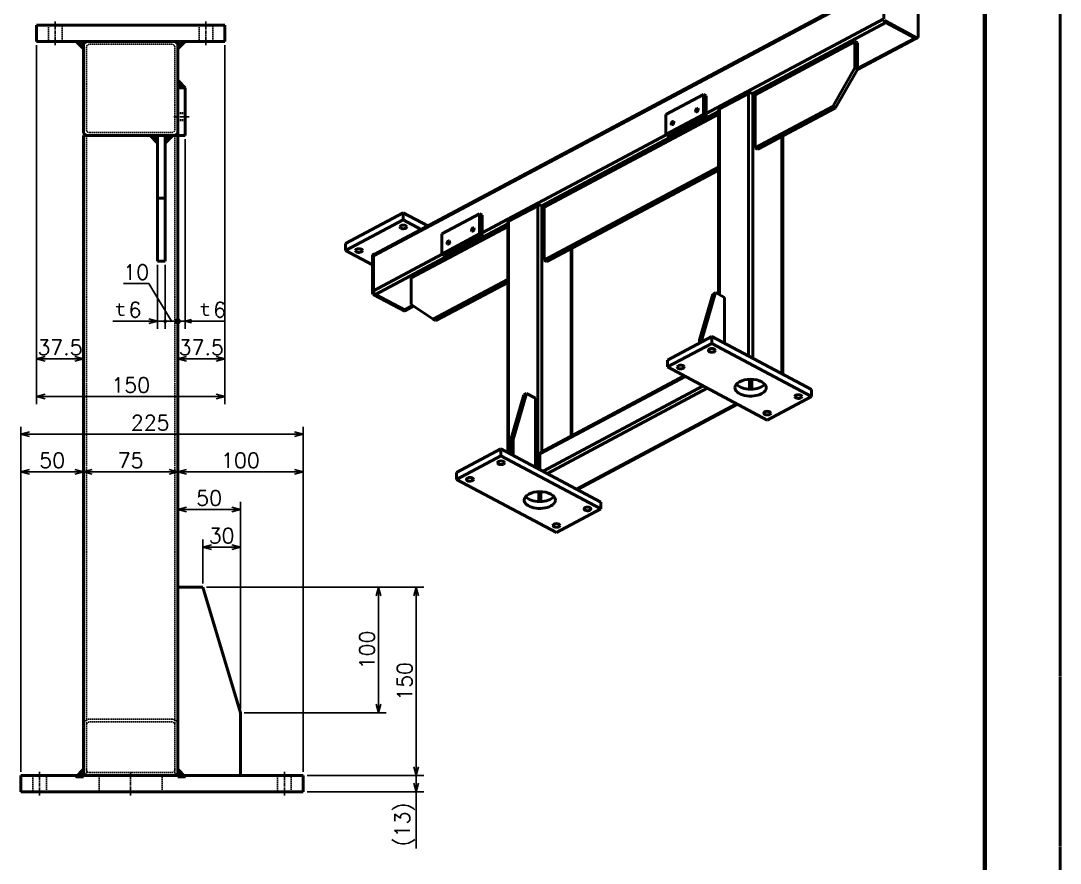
# Model space of a CAD drawing. Header units: millimetres. Extents: x -480 to 2043, y -555 to 1227.
# Drawn here: x 1215 to 2043, y -57 to 614 of the extents above; entities that cross this region are included whole.
import ezdxf

# ---------------------------------------------------------------- set-up
doc = ezdxf.new("R2010")
doc.units = ezdxf.units.MM
doc.header["$LTSCALE"] = 0.08399
for name, pattern in [('CENTER', [50.8, 31.75, -6.35, 6.35, -6.35]), ('DASHED', [19.05, 12.7, -6.35]), ('HIDDEN', [9.525, 6.35, -3.175])]:
    doc.linetypes.add(name, pattern=pattern)
doc.layers.add('SX_DraftLine', color=7, linetype='Continuous', plot=False)
doc.layers.add('作業', color=7, linetype='Continuous')
doc.styles.get("Standard").update_dxf_attribs({"font": 'txt', "bigfont": 'extfont2'})
doc.dimstyles.get("Standard").update_dxf_attribs({"dimtxt": 2.5, "dimasz": 2.5, "dimexe": 1.25, "dimexo": 0.625, "dimtad": 1, "dimzin": 0, "dimdsep": 46, "dimtxsty": 'Standard', "dimcen": 2.5, "dimadec": 0, "dimazin": 0, "dimtfac": 0.75, "dimtmove": 0, "dimatfit": 3, "dimfxl": 1, "dimarcsym": 0})

# ---------------------------------------------------------------- blocks, each defined once
blk = doc.blocks.new('_OPEN30')
at = {"color": 0, "linetype": 'ByBlock', "lineweight": -2}
for p, q in [((-1, 0.267949), (0, 0)), ((0, 0), (-1, -0.267949)), ((0, 0), (-1, 0))]:
    blk.add_line(p, q, dxfattribs=at)
blk = doc.blocks.new('*D237')
at = {"layer": 'Defpoints', "color": 0, "transparency": 16777216}
for p in [(1215, 285), (1215, 13), (1440, 13)]:
    blk.add_point(p, dxfattribs=at)
at = {"layer": '作業', "color": 0, "linetype": 'Continuous', "lineweight": 25, "transparency": 16777216}
for p, q in [((1215, 16), (1215, 291)), ((1440, 16), (1440, 291)), ((1433.1, 285), (1221.9, 285))]:
    blk.add_line(p, q, dxfattribs=at)
at = {"layer": '作業', "color": 0, "lineweight": 25, "transparency": 16777216, "xscale": 6.899999999999998, "yscale": 6.899999999999998, "zscale": 6.899999999999998, "rotation": 180}
blk.add_blockref('_OPEN30', (1215, 285), dxfattribs=at)
at = {"layer": '作業', "color": 0, "lineweight": 25, "transparency": 16777216, "xscale": 6.899999999999998, "yscale": 6.899999999999998, "zscale": 6.899999999999998}
blk.add_blockref('_OPEN30', (1440, 285), dxfattribs=at)
at = {"layer": '作業', "color": 0, "lineweight": 50, "transparency": 16777216, "insert": (1318.1, 294.13), "char_height": 12, "attachment_point": 5}
blk.add_mtext('225', dxfattribs=at)
blk = doc.blocks.new('*D238')
at = {"layer": 'Defpoints', "color": 0, "transparency": 16777216}
for p in [(1265, 523), (1215, 255), (1215, 13)]:
    blk.add_point(p, dxfattribs=at)
at = {"layer": '作業', "color": 0, "linetype": 'Continuous', "lineweight": 25, "transparency": 16777216}
for p, q in [((1215, 16), (1215, 261)), ((1258.1, 255), (1221.9, 255))]:
    blk.add_line(p, q, dxfattribs=at)
at = {"layer": '作業', "color": 0, "lineweight": 25, "transparency": 16777216, "xscale": 6.899999999999998, "yscale": 6.899999999999998, "zscale": 6.899999999999998, "rotation": 180}
blk.add_blockref('_OPEN30', (1215, 255), dxfattribs=at)
at = {"layer": '作業', "color": 0, "lineweight": 25, "transparency": 16777216, "xscale": 6.899999999999998, "yscale": 6.899999999999998, "zscale": 6.899999999999998}
blk.add_blockref('_OPEN30', (1265, 255), dxfattribs=at)
at = {"layer": '作業', "color": 0, "lineweight": 50, "transparency": 16777216, "insert": (1240, 264.126), "char_height": 12, "attachment_point": 5}
blk.add_mtext('50', dxfattribs=at)
blk = doc.blocks.new('*D239')
at = {"layer": 'Defpoints', "color": 0, "transparency": 16777216}
for p in [(1340, 523), (1340, 255), (1440, 13)]:
    blk.add_point(p, dxfattribs=at)
at = {"layer": '作業', "color": 0, "linetype": 'Continuous', "lineweight": 25, "transparency": 16777216}
for p, q in [((1440, 16), (1440, 261)), ((1433.1, 255), (1346.9, 255))]:
    blk.add_line(p, q, dxfattribs=at)
at = {"layer": '作業', "color": 0, "lineweight": 25, "transparency": 16777216, "xscale": 6.899999999999998, "yscale": 6.899999999999998, "zscale": 6.899999999999998, "rotation": 180}
blk.add_blockref('_OPEN30', (1340, 255), dxfattribs=at)
at = {"layer": '作業', "color": 0, "lineweight": 25, "transparency": 16777216, "xscale": 6.899999999999998, "yscale": 6.899999999999998, "zscale": 6.899999999999998}
blk.add_blockref('_OPEN30', (1440, 255), dxfattribs=at)
at = {"layer": '作業', "color": 0, "lineweight": 50, "transparency": 16777216, "insert": (1390, 264.126), "char_height": 12, "attachment_point": 5}
blk.add_mtext('100', dxfattribs=at)
blk = doc.blocks.new('*D240')
at = {"layer": 'Defpoints', "color": 0, "transparency": 16777216}
for p in [(1265, 523), (1340, 523), (1265, 255)]:
    blk.add_point(p, dxfattribs=at)
at = {"layer": '作業', "color": 0, "linetype": 'Continuous', "lineweight": 25, "transparency": 16777216}
blk.add_line((1333.1, 255), (1271.9, 255), dxfattribs=at)
at = {"layer": '作業', "color": 0, "lineweight": 25, "transparency": 16777216, "xscale": 6.899999999999998, "yscale": 6.899999999999998, "zscale": 6.899999999999998, "rotation": 180}
blk.add_blockref('_OPEN30', (1265, 255), dxfattribs=at)
at = {"layer": '作業', "color": 0, "lineweight": 25, "transparency": 16777216, "xscale": 6.899999999999998, "yscale": 6.899999999999998, "zscale": 6.899999999999998}
blk.add_blockref('_OPEN30', (1340, 255), dxfattribs=at)
at = {"layer": '作業', "color": 0, "lineweight": 50, "transparency": 16777216, "insert": (1302.5, 264.126), "char_height": 12, "attachment_point": 5}
blk.add_mtext('75', dxfattribs=at)
blk = doc.blocks.new('*D241')
at = {"layer": 'Defpoints', "color": 0, "transparency": 16777216}
for p in [(1360, 195), (1360, 163), (1390, 63.1)]:
    blk.add_point(p, dxfattribs=at)
at = {"layer": '作業', "color": 0, "linetype": 'Continuous', "lineweight": 25, "transparency": 16777216}
for p, q in [((1360, 166), (1360, 201)), ((1390, 66.1), (1390, 201)), ((1383.1, 195), (1366.9, 195))]:
    blk.add_line(p, q, dxfattribs=at)
at = {"layer": '作業', "color": 0, "lineweight": 25, "transparency": 16777216, "xscale": 6.899999999999998, "yscale": 6.899999999999998, "zscale": 6.899999999999998, "rotation": 180}
blk.add_blockref('_OPEN30', (1360, 195), dxfattribs=at)
at = {"layer": '作業', "color": 0, "lineweight": 25, "transparency": 16777216, "xscale": 6.899999999999998, "yscale": 6.899999999999998, "zscale": 6.899999999999998}
blk.add_blockref('_OPEN30', (1390, 195), dxfattribs=at)
at = {"layer": '作業', "color": 0, "lineweight": 50, "transparency": 16777216, "insert": (1375, 204.13), "char_height": 12, "attachment_point": 5}
blk.add_mtext('30', dxfattribs=at)
blk = doc.blocks.new('*D242')
at = {"layer": 'Defpoints', "color": 0, "transparency": 16777216}
for p in [(1340, 225), (1390, 63.1), (1340, 12)]:
    blk.add_point(p, dxfattribs=at)
at = {"layer": '作業', "color": 0, "linetype": 'Continuous', "lineweight": 25, "transparency": 16777216}
for p, q in [((1383.1, 225), (1346.9, 225)), ((1390, 66.1), (1390, 231))]:
    blk.add_line(p, q, dxfattribs=at)
at = {"layer": '作業', "color": 0, "lineweight": 25, "transparency": 16777216, "xscale": 6.899999999999998, "yscale": 6.899999999999998, "zscale": 6.899999999999998, "rotation": 180}
blk.add_blockref('_OPEN30', (1340, 225), dxfattribs=at)
at = {"layer": '作業', "color": 0, "lineweight": 25, "transparency": 16777216, "xscale": 6.899999999999998, "yscale": 6.899999999999998, "zscale": 6.899999999999998}
blk.add_blockref('_OPEN30', (1390, 225), dxfattribs=at)
at = {"layer": '作業', "color": 0, "lineweight": 50, "transparency": 16777216, "insert": (1365, 234.13), "char_height": 12, "attachment_point": 5}
blk.add_mtext('50', dxfattribs=at)
blk = doc.blocks.new('*D243')
at = {"layer": 'Defpoints', "color": 0, "transparency": 16777216}
for p in [(1377.5, 598), (1340, 523), (1340, 345)]:
    blk.add_point(p, dxfattribs=at)
at = {"layer": '作業', "color": 0, "linetype": 'Continuous', "lineweight": 25, "transparency": 16777216}
for p, q in [((1377.5, 595), (1377.5, 339)), ((1370.6, 345), (1346.9, 345))]:
    blk.add_line(p, q, dxfattribs=at)
at = {"layer": '作業', "color": 0, "lineweight": 25, "transparency": 16777216, "xscale": 6.899999999999998, "yscale": 6.899999999999998, "zscale": 6.899999999999998, "rotation": 180}
blk.add_blockref('_OPEN30', (1340, 345), dxfattribs=at)
at = {"layer": '作業', "color": 0, "lineweight": 25, "transparency": 16777216, "xscale": 6.899999999999998, "yscale": 6.899999999999998, "zscale": 6.899999999999998}
blk.add_blockref('_OPEN30', (1377.5, 345), dxfattribs=at)
at = {"layer": '作業', "color": 0, "lineweight": 50, "transparency": 16777216, "insert": (1358.75, 354.126), "char_height": 12, "attachment_point": 5}
blk.add_mtext('37.5', dxfattribs=at)
blk = doc.blocks.new('*D244')
at = {"layer": 'Defpoints', "color": 0, "transparency": 16777216}
for p in [(1324, 423), (1330, 423), (1330, 375)]:
    blk.add_point(p, dxfattribs=at)
at = {"layer": '作業', "color": 0, "linetype": 'Continuous', "lineweight": 25, "transparency": 16777216}
for p, q in [((1324, 420), (1324, 369)), ((1330, 420), (1330, 369)), ((1324, 375), (1288.42, 375)), ((1317.1, 375), (1310.2, 375)), ((1324, 375), (1330, 375))]:
    blk.add_line(p, q, dxfattribs=at)
at = {"layer": '作業', "color": 0, "lineweight": 25, "transparency": 16777216, "xscale": 6.899999999999998, "yscale": 6.899999999999998, "zscale": 6.899999999999998}
blk.add_blockref('_OPEN30', (1324, 375), dxfattribs=at)
at = {"layer": '作業', "color": 0, "lineweight": 50, "transparency": 16777216, "insert": (1299.31, 384.126), "char_height": 12, "attachment_point": 5}
blk.add_mtext('ｔ6', dxfattribs=at)
blk = doc.blocks.new('_NONE')
blk = doc.blocks.new('_DOT')
at = {"color": 0, "linetype": 'ByBlock', "lineweight": -2}
blk.add_line((-0.5, 0), (-1, 0), dxfattribs=at)
at = {"color": 0, "linetype": 'ByBlock', "lineweight": -2, "const_width": 0.5}
blk.add_lwpolyline([(-0.25, 0, 1), (0.25, 0, 1)], format="xyb", close=True, dxfattribs=at)
blk = doc.blocks.new('*D245')
at = {"layer": 'Defpoints', "color": 0, "transparency": 16777216}
for p in [(1340, 523), (1330, 423), (1340, 375)]:
    blk.add_point(p, dxfattribs=at)
at = {"layer": '作業', "color": 0, "linetype": 'Continuous', "lineweight": 25, "transparency": 16777216}
for p, q in [((1296.77, 405), (1317, 405)), ((1317, 405), (1335, 375)), ((1333, 375), (1340, 375))]:
    blk.add_line(p, q, dxfattribs=at)
at = {"layer": '作業', "color": 0, "lineweight": 25, "transparency": 16777216, "xscale": 3, "yscale": 3, "zscale": 3, "rotation": 180}
blk.add_blockref('_DOT', (1330, 375), dxfattribs=at)
at = {"layer": '作業', "color": 0, "lineweight": 50, "transparency": 16777216, "insert": (1306.88, 414.13), "char_height": 12, "attachment_point": 5}
blk.add_mtext('10', dxfattribs=at)
blk = doc.blocks.new('*D246')
at = {"layer": 'Defpoints', "color": 0, "transparency": 16777216}
for p in [(1340, 523), (1346, 523), (1346, 375)]:
    blk.add_point(p, dxfattribs=at)
at = {"layer": '作業', "color": 0, "linetype": 'Continuous', "lineweight": 25, "transparency": 16777216}
for p, q in [((1346, 520), (1346, 369)), ((1335.05, 375), (1330.1, 375)), ((1340, 375), (1346, 375)), ((1346, 375), (1377.68, 375)), ((1350.95, 375), (1355.9, 375))]:
    blk.add_line(p, q, dxfattribs=at)
at = {"layer": '作業', "color": 0, "lineweight": 25, "transparency": 16777216, "xscale": 4.95, "yscale": 4.95, "zscale": 4.95}
blk.add_blockref('_DOT', (1340, 375), dxfattribs=at)
at = {"layer": '作業', "color": 0, "lineweight": 25, "transparency": 16777216, "xscale": 4.95, "yscale": 4.95, "zscale": 4.95, "rotation": 180}
blk.add_blockref('_OPEN30', (1346, 375), dxfattribs=at)
at = {"layer": '作業', "color": 0, "lineweight": 50, "transparency": 16777216, "insert": (1366.79, 384.126), "char_height": 12, "attachment_point": 5}
blk.add_mtext('ｔ6', dxfattribs=at)
blk = doc.blocks.new('*D247')
at = {"layer": 'Defpoints', "color": 0, "transparency": 16777216}
for p in [(1227.5, 598), (1265, 523), (1227.5, 345)]:
    blk.add_point(p, dxfattribs=at)
at = {"layer": '作業', "color": 0, "linetype": 'Continuous', "lineweight": 25, "transparency": 16777216}
for p, q in [((1227.5, 595), (1227.5, 339)), ((1258.1, 345), (1234.4, 345))]:
    blk.add_line(p, q, dxfattribs=at)
at = {"layer": '作業', "color": 0, "lineweight": 25, "transparency": 16777216, "xscale": 6.899999999999998, "yscale": 6.899999999999998, "zscale": 6.899999999999998, "rotation": 180}
blk.add_blockref('_OPEN30', (1227.5, 345), dxfattribs=at)
at = {"layer": '作業', "color": 0, "lineweight": 25, "transparency": 16777216, "xscale": 6.899999999999998, "yscale": 6.899999999999998, "zscale": 6.899999999999998}
blk.add_blockref('_OPEN30', (1265, 345), dxfattribs=at)
at = {"layer": '作業', "color": 0, "lineweight": 50, "transparency": 16777216, "insert": (1246.25, 354.126), "char_height": 12, "attachment_point": 5}
blk.add_mtext('37.5', dxfattribs=at)
blk = doc.blocks.new('*D248')
at = {"layer": 'Defpoints', "color": 0, "transparency": 16777216}
for p in [(1227.5, 598), (1377.5, 598), (1227.5, 315)]:
    blk.add_point(p, dxfattribs=at)
at = {"layer": '作業', "color": 0, "linetype": 'Continuous', "lineweight": 25, "transparency": 16777216}
for p, q in [((1227.5, 595), (1227.5, 309)), ((1377.5, 595), (1377.5, 309)), ((1370.6, 315), (1234.4, 315))]:
    blk.add_line(p, q, dxfattribs=at)
at = {"layer": '作業', "color": 0, "lineweight": 25, "transparency": 16777216, "xscale": 6.899999999999998, "yscale": 6.899999999999998, "zscale": 6.899999999999998, "rotation": 180}
blk.add_blockref('_OPEN30', (1227.5, 315), dxfattribs=at)
at = {"layer": '作業', "color": 0, "lineweight": 25, "transparency": 16777216, "xscale": 6.899999999999998, "yscale": 6.899999999999998, "zscale": 6.899999999999998}
blk.add_blockref('_OPEN30', (1377.5, 315), dxfattribs=at)
at = {"layer": '作業', "color": 0, "lineweight": 50, "transparency": 16777216, "insert": (1302.5, 324.126), "char_height": 12, "attachment_point": 5}
blk.add_mtext('150', dxfattribs=at)
blk = doc.blocks.new('*D249')
at = {"layer": 'Defpoints', "color": 0, "transparency": 16777216}
for p in [(1360, 163), (1440, 13), (1530, 13)]:
    blk.add_point(p, dxfattribs=at)
at = {"layer": '作業', "color": 0, "linetype": 'Continuous', "lineweight": 25, "transparency": 16777216}
for p, q in [((1363, 163), (1536, 163)), ((1530, 156.1), (1530, 19.9)), ((1443, 13), (1536, 13))]:
    blk.add_line(p, q, dxfattribs=at)
at = {"layer": '作業', "color": 0, "lineweight": 25, "transparency": 16777216, "xscale": 6.899999999999998, "yscale": 6.899999999999998, "zscale": 6.899999999999998}
for p, rotation in [((1530, 163), 90), ((1530, 13), 270)]:
    blk.add_blockref('_OPEN30', p, dxfattribs=dict(at, rotation=rotation))
at = {"layer": '作業', "color": 0, "lineweight": 50, "transparency": 16777216, "insert": (1520.87, 88), "char_height": 12, "attachment_point": 5, "rotation": 90}
blk.add_mtext('150', dxfattribs=at)
blk = doc.blocks.new('*D250')
at = {"layer": 'Defpoints', "color": 0, "transparency": 16777216}
for p in [(1440, 13), (1440, 0), (1530, 0)]:
    blk.add_point(p, dxfattribs=at)
at = {"layer": '作業', "color": 0, "linetype": 'Continuous', "lineweight": 25, "transparency": 16777216}
for p, q in [((1530, 13), (1530, 6.9)), ((1443, 0), (1536, 0)), ((1530, 0), (1530, -45.168))]:
    blk.add_line(p, q, dxfattribs=at)
at = {"layer": '作業', "color": 0, "lineweight": 25, "transparency": 16777216, "xscale": 6.899999999999998, "yscale": 6.899999999999998, "zscale": 6.899999999999998, "rotation": 270}
blk.add_blockref('_OPEN30', (1530, 0), dxfattribs=at)
at = {"layer": '作業', "color": 0, "lineweight": 50, "transparency": 16777216, "insert": (1520.874, -26.034), "char_height": 12, "attachment_point": 5, "rotation": 90}
blk.add_mtext('(13)', dxfattribs=at)
blk = doc.blocks.new('*D251')
at = {"layer": 'Defpoints', "color": 0, "transparency": 16777216}
for p in [(1360, 163), (1390, 63.1), (1500, 63.1)]:
    blk.add_point(p, dxfattribs=at)
at = {"layer": '作業', "color": 0, "linetype": 'Continuous', "lineweight": 25, "transparency": 16777216}
for p, q in [((1363, 163), (1506, 163)), ((1500, 156.1), (1500, 70)), ((1393, 63.1), (1506, 63.1))]:
    blk.add_line(p, q, dxfattribs=at)
at = {"layer": '作業', "color": 0, "lineweight": 25, "transparency": 16777216, "xscale": 6.899999999999998, "yscale": 6.899999999999998, "zscale": 6.899999999999998}
for p, rotation in [((1500, 163), 90), ((1500, 63.1), 270)]:
    blk.add_blockref('_OPEN30', p, dxfattribs=dict(at, rotation=rotation))
at = {"layer": '作業', "color": 0, "lineweight": 50, "transparency": 16777216, "insert": (1490.87, 113.05), "char_height": 12, "attachment_point": 5, "rotation": 90}
blk.add_mtext('100', dxfattribs=at)
blk = doc.blocks.new('ASM_0033')
at = {"layer": '作業', "color": 7, "linetype": 'Continuous', "lineweight": 50}
for p, q in [((0, 0), (0, 6)), ((0, 6), (6, 0)), ((0, 6), (6, 0)), ((0, 5.7), (0.15, 5.85)), ((0, 5.17), (0.42, 5.58)), ((0, 4.64), (0.68, 5.32)), ((0, 4.11), (0.95, 5.05)), ((0, 3.58), (1.21, 4.79)), ((0, 3.05), (1.48, 4.52)), ((0, 2.51), (1.74, 4.26)), ((0, 1.98), (2.01, 3.99)), ((0, 1.45), (2.27, 3.73)), ((0, 0.92), (2.54, 3.46)), ((0, 0.39), (2.8, 3.2)), ((6, 0), (0, 0)), ((0.14, 0), (3.07, 2.93)), ((0.67, 0), (3.33, 2.67)), ((1.2, 0), (3.6, 2.4)), ((1.73, 0), (3.86, 2.14)), ((2.26, 0), (4.13, 1.87)), ((2.79, 0), (4.39, 1.61)), ((3.32, 0), (4.66, 1.34)), ((3.85, 0), (4.92, 1.08)), ((4.38, 0), (5.19, 0.81)), ((4.91, 0), (5.45, 0.55)), ((5.44, 0), (5.72, 0.28)), ((5.97, 0), (5.99, 0.01))]:
    blk.add_line(p, q, dxfattribs=at)
blk = doc.blocks.new('JZB_0077')
at = {"layer": '作業', "color": 7, "linetype": 'Continuous', "lineweight": 50}
blk.add_blockref('ASM_0033', (0, 0), dxfattribs=at)
blk = doc.blocks.new('ASM_0034')
at = {"layer": '作業', "color": 7, "linetype": 'Continuous', "lineweight": 50}
for p, q in [((0, 6), (6, 6)), ((0, 0), (0, 6)), ((6, 6), (0, 0)), ((6, 6), (0, 0)), ((0, 5.86), (2.93, 2.93)), ((0, 5.33), (2.67, 2.67)), ((0, 4.8), (2.4, 2.4)), ((0, 4.27), (2.14, 2.14)), ((0, 3.74), (1.87, 1.87)), ((0, 3.21), (1.61, 1.61)), ((0, 2.68), (1.34, 1.34)), ((0, 2.15), (1.08, 1.08)), ((0, 1.62), (0.81, 0.81)), ((0, 1.09), (0.55, 0.55)), ((0, 0.56), (0.28, 0.28)), ((0, 0.03), (0.01, 0.01)), ((0.39, 6), (3.2, 3.2)), ((0.92, 6), (3.46, 3.46)), ((1.45, 6), (3.73, 3.73)), ((1.98, 6), (3.99, 3.99)), ((2.51, 6), (4.26, 4.26)), ((3.05, 6), (4.52, 4.52)), ((3.58, 6), (4.79, 4.79)), ((4.11, 6), (5.05, 5.05)), ((4.64, 6), (5.32, 5.32)), ((5.17, 6), (5.58, 5.58)), ((5.7, 6), (5.85, 5.85))]:
    blk.add_line(p, q, dxfattribs=at)
blk = doc.blocks.new('JZB_0078')
at = {"layer": '作業', "color": 7, "linetype": 'Continuous', "lineweight": 50}
blk.add_blockref('ASM_0034', (0, 0), dxfattribs=at)
blk = doc.blocks.new('ASM_0035')
at = {"layer": '作業', "color": 7, "linetype": 'Continuous', "lineweight": 50}
for p, q in [((0, 6), (6, 6)), ((6, 0), (0, 6)), ((6, 0), (0, 6)), ((0.03, 6), (0.01, 5.99)), ((0.56, 6), (0.28, 5.72)), ((1.09, 6), (0.55, 5.45)), ((1.62, 6), (0.81, 5.19)), ((2.15, 6), (1.08, 4.92)), ((2.68, 6), (1.34, 4.66)), ((3.21, 6), (1.61, 4.39)), ((3.74, 6), (1.87, 4.13)), ((4.27, 6), (2.14, 3.86)), ((4.8, 6), (2.4, 3.6)), ((5.33, 6), (2.67, 3.33)), ((5.86, 6), (2.93, 3.07)), ((6, 5.61), (3.2, 2.8)), ((6, 5.08), (3.46, 2.54)), ((6, 4.55), (3.73, 2.27)), ((6, 4.02), (3.99, 2.01)), ((6, 3.49), (4.26, 1.74)), ((6, 2.95), (4.52, 1.48)), ((6, 2.42), (4.79, 1.21)), ((6, 1.89), (5.05, 0.95)), ((6, 1.36), (5.32, 0.68)), ((6, 0.83), (5.58, 0.42)), ((6, 0.3), (5.85, 0.15)), ((6, 6), (6, 0))]:
    blk.add_line(p, q, dxfattribs=at)
blk = doc.blocks.new('JZB_0079')
at = {"layer": '作業', "color": 7, "linetype": 'Continuous', "lineweight": 50}
blk.add_blockref('ASM_0035', (0, 0), dxfattribs=at)
blk = doc.blocks.new('ASM_0036')
at = {"layer": '作業', "color": 7, "linetype": 'Continuous', "lineweight": 50}
for p, q in [((0, 6), (6, 6)), ((0, 0), (0, 6)), ((6, 6), (0, 0)), ((6, 6), (0, 0)), ((0, 5.86), (2.93, 2.93)), ((0, 5.33), (2.67, 2.67)), ((0, 4.8), (2.4, 2.4)), ((0, 4.27), (2.14, 2.14)), ((0, 3.74), (1.87, 1.87)), ((0, 3.21), (1.61, 1.61)), ((0, 2.68), (1.34, 1.34)), ((0, 2.15), (1.08, 1.08)), ((0, 1.62), (0.81, 0.81)), ((0, 1.09), (0.55, 0.55)), ((0, 0.56), (0.28, 0.28)), ((0, 0.03), (0.01, 0.01)), ((0.39, 6), (3.2, 3.2)), ((0.92, 6), (3.46, 3.46)), ((1.45, 6), (3.73, 3.73)), ((1.98, 6), (3.99, 3.99)), ((2.51, 6), (4.26, 4.26)), ((3.05, 6), (4.52, 4.52)), ((3.58, 6), (4.79, 4.79)), ((4.11, 6), (5.05, 5.05)), ((4.64, 6), (5.32, 5.32)), ((5.17, 6), (5.58, 5.58)), ((5.7, 6), (5.85, 5.85))]:
    blk.add_line(p, q, dxfattribs=at)
blk = doc.blocks.new('JZB_0080')
at = {"layer": '作業', "color": 7, "linetype": 'Continuous', "lineweight": 50}
blk.add_blockref('ASM_0036', (0, 0), dxfattribs=at)
blk = doc.blocks.new('ASM_0037')
at = {"layer": '作業', "color": 7, "linetype": 'Continuous', "lineweight": 50}
for p, q in [((0, 6), (6, 6)), ((6, 0), (0, 6)), ((6, 0), (0, 6)), ((0.03, 6), (0.01, 5.99)), ((0.56, 6), (0.28, 5.72)), ((1.09, 6), (0.55, 5.45)), ((1.62, 6), (0.81, 5.19)), ((2.15, 6), (1.08, 4.92)), ((2.68, 6), (1.34, 4.66)), ((3.21, 6), (1.61, 4.39)), ((3.74, 6), (1.87, 4.13)), ((4.27, 6), (2.14, 3.86)), ((4.8, 6), (2.4, 3.6)), ((5.33, 6), (2.67, 3.33)), ((5.86, 6), (2.93, 3.07)), ((6, 5.61), (3.2, 2.8)), ((6, 5.08), (3.46, 2.54)), ((6, 4.55), (3.73, 2.27)), ((6, 4.02), (3.99, 2.01)), ((6, 3.49), (4.26, 1.74)), ((6, 2.95), (4.52, 1.48)), ((6, 2.42), (4.79, 1.21)), ((6, 1.89), (5.05, 0.95)), ((6, 1.36), (5.32, 0.68)), ((6, 0.83), (5.58, 0.42)), ((6, 0.3), (5.85, 0.15)), ((6, 6), (6, 0))]:
    blk.add_line(p, q, dxfattribs=at)
blk = doc.blocks.new('JZB_0081')
at = {"layer": '作業', "color": 7, "linetype": 'Continuous', "lineweight": 50}
blk.add_blockref('ASM_0037', (0, 0), dxfattribs=at)
blk = doc.blocks.new('ASM_0038')
at = {"layer": '作業', "color": 7, "linetype": 'Continuous', "lineweight": 50}
for p, q in [((0, 0), (0, 6)), ((0, 6), (6, 0)), ((0, 6), (6, 0)), ((0, 5.7), (0.15, 5.85)), ((0, 5.17), (0.42, 5.58)), ((0, 4.64), (0.68, 5.32)), ((0, 4.11), (0.95, 5.05)), ((0, 3.58), (1.21, 4.79)), ((0, 3.05), (1.48, 4.52)), ((0, 2.51), (1.74, 4.26)), ((0, 1.98), (2.01, 3.99)), ((0, 1.45), (2.27, 3.73)), ((0, 0.92), (2.54, 3.46)), ((0, 0.39), (2.8, 3.2)), ((6, 0), (0, 0)), ((0.14, 0), (3.07, 2.93)), ((0.67, 0), (3.33, 2.67)), ((1.2, 0), (3.6, 2.4)), ((1.73, 0), (3.86, 2.14)), ((2.26, 0), (4.13, 1.87)), ((2.79, 0), (4.39, 1.61)), ((3.32, 0), (4.66, 1.34)), ((3.85, 0), (4.92, 1.08)), ((4.38, 0), (5.19, 0.81)), ((4.91, 0), (5.45, 0.55)), ((5.44, 0), (5.72, 0.28)), ((5.97, 0), (5.99, 0.01))]:
    blk.add_line(p, q, dxfattribs=at)
blk = doc.blocks.new('JZB_0082')
at = {"layer": '作業', "color": 7, "linetype": 'Continuous', "lineweight": 50}
blk.add_blockref('ASM_0038', (0, 0), dxfattribs=at)
blk = doc.blocks.new('ASM_0039')
at = {"layer": '作業', "color": 7, "linetype": 'Continuous', "lineweight": 50}
for p, q in [((0, 0), (6, 6)), ((0, 0), (6, 6)), ((6, 0), (0, 0)), ((0.3, 0), (0.15, 0.15)), ((0.83, 0), (0.42, 0.42)), ((1.36, 0), (0.68, 0.68)), ((1.89, 0), (0.95, 0.95)), ((2.42, 0), (1.21, 1.21)), ((2.95, 0), (1.48, 1.48)), ((3.49, 0), (1.74, 1.74)), ((4.02, 0), (2.01, 2.01)), ((4.55, 0), (2.27, 2.27)), ((5.08, 0), (2.54, 2.54)), ((5.61, 0), (2.8, 2.8)), ((6, 0.14), (3.07, 3.07)), ((6, 0.67), (3.33, 3.33)), ((6, 1.2), (3.6, 3.6)), ((6, 1.73), (3.86, 3.86)), ((6, 2.26), (4.13, 4.13)), ((6, 2.79), (4.39, 4.39)), ((6, 3.32), (4.66, 4.66)), ((6, 3.85), (4.92, 4.92)), ((6, 4.38), (5.19, 5.19)), ((6, 4.91), (5.45, 5.45)), ((6, 5.44), (5.72, 5.72)), ((6, 5.97), (5.99, 5.99)), ((6, 6), (6, 0))]:
    blk.add_line(p, q, dxfattribs=at)
blk = doc.blocks.new('JZB_0083')
at = {"layer": '作業', "color": 7, "linetype": 'Continuous', "lineweight": 50}
blk.add_blockref('ASM_0039', (0, 0), dxfattribs=at)
blk = doc.blocks.new('JZB_0084')
at = {"layer": '作業', "color": 8, "linetype": 'CENTER', "lineweight": 25}
blk.add_line((12, 3), (0, 3), dxfattribs=at)
at = {"layer": '作業', "color": 91, "linetype": 'DASHED', "lineweight": 25}
for p, q in [((9, 6), (3, 6)), ((9, 5.5), (3, 5.5)), ((9, 0.5), (3, 0.5)), ((3, 0), (9, 0))]:
    blk.add_line(p, q, dxfattribs=at)
blk = doc.blocks.new('JZB_0085')
at = {"layer": '作業', "color": 8, "linetype": 'CENTER', "lineweight": 25}
blk.add_line((5.5, 19), (5.5, 0), dxfattribs=at)
at = {"layer": '作業', "color": 91, "linetype": 'DASHED', "lineweight": 25}
for p, q in [((0, 16), (0, 3)), ((11, 3), (11, 16))]:
    blk.add_line(p, q, dxfattribs=at)
blk = doc.blocks.new('JZB_0086')
at = {"layer": '作業', "color": 8, "linetype": 'CENTER', "lineweight": 25}
blk.add_line((5.5, 19), (5.5, 0), dxfattribs=at)
at = {"layer": '作業', "color": 91, "linetype": 'DASHED', "lineweight": 25}
for p, q in [((0, 16), (0, 3)), ((11, 3), (11, 16))]:
    blk.add_line(p, q, dxfattribs=at)
blk = doc.blocks.new('JZB_0087')
at = {"layer": '作業', "color": 8, "linetype": 'CENTER', "lineweight": 25}
blk.add_line((5.5, 0), (5.5, 19), dxfattribs=at)
at = {"layer": '作業', "color": 91, "linetype": 'DASHED', "lineweight": 25}
for p, q in [((0, 16), (0, 3)), ((11, 3), (11, 16))]:
    blk.add_line(p, q, dxfattribs=at)
blk = doc.blocks.new('JZB_0088')
at = {"layer": '作業', "color": 8, "linetype": 'CENTER', "lineweight": 25}
blk.add_line((5.5, 0), (5.5, 19), dxfattribs=at)
at = {"layer": '作業', "color": 91, "linetype": 'DASHED', "lineweight": 25}
for p, q in [((0, 16), (0, 3)), ((11, 3), (11, 16))]:
    blk.add_line(p, q, dxfattribs=at)
blk = doc.blocks.new('JZB_0089')
at = {"layer": '作業', "color": 91, "linetype": 'DASHED', "lineweight": 25}
for p, q in [((2.3, 70.4), (2.3, 4.6)), ((70.4, 72.7), (4.6, 72.7)), ((72.7, 4.6), (72.7, 70.4)), ((4.6, 2.3), (70.4, 2.3))]:
    blk.add_line(p, q, dxfattribs=at)
at = {"layer": '作業', "color": 91, "linetype": 'Continuous', "lineweight": 50}
for p, q in [((81, 38), (75, 38)), ((81, 0), (81, 38)), ((75, 0), (75, 2)), ((75, 0), (81, 0))]:
    blk.add_line(p, q, dxfattribs=at)
at = {"layer": '作業', "color": 91, "linetype": 'DASHED', "lineweight": 25}
for centre, radius, start, end in [((4.6, 70.4), 4.6, 90, 180), ((70.4, 70.4), 4.6, 0, 90), ((4.6, 70.4), 2.3, 90, 180), ((70.4, 70.4), 2.3, 0, 90), ((4.6, 4.6), 4.6, 180, 270), ((4.6, 4.6), 2.3, 180, 270), ((70.4, 4.6), 2.3, 270, 0), ((70.4, 4.6), 4.6, 270, 0)]:
    blk.add_arc(centre, radius, start, end, dxfattribs=at)
blk = doc.blocks.new('JZB_0090')
at = {"layer": '作業', "color": 91, "linetype": 'Continuous', "lineweight": 50}
for p, q in [((2, 510), (0, 510)), ((0, 0), (0, 510)), ((75, 510), (73, 510)), ((75, 0), (75, 510))]:
    blk.add_line(p, q, dxfattribs=at)
at = {"layer": '作業', "color": 91, "linetype": 'DASHED', "lineweight": 25}
for p, q in [((2.3, 0), (2.3, 510)), ((72.7, 0), (72.7, 510))]:
    blk.add_line(p, q, dxfattribs=at)
blk = doc.blocks.new('JZB_0091')
at = {"layer": '作業', "color": 91, "linetype": 'DASHED', "lineweight": 25}
for p, q in [((70.4, 45), (4.6, 45)), ((70.4, 42.7), (4.6, 42.7)), ((4.6, 2.3), (70.4, 2.3))]:
    blk.add_line(p, q, dxfattribs=at)
for centre, radius, start, end in [((4.6, 40.4), 4.6, 90, 180), ((4.6, 40.4), 2.3, 90, 180), ((70.4, 40.4), 4.6, 0, 90), ((70.4, 40.4), 2.3, 0, 90), ((4.6, 4.6), 4.6, 180, 270), ((4.6, 4.6), 2.3, 180, 270), ((70.4, 4.6), 2.3, 270, 0), ((70.4, 4.6), 4.6, 270, 0)]:
    blk.add_arc(centre, radius, start, end, dxfattribs=at)
blk = doc.blocks.new('JZB_0111')
at = {"layer": '作業', "color": 91, "linetype": 'Continuous', "lineweight": 50}
for p, q in [((0, 86.5), (813.2, 519.9)), ((813.2, 521.7), (1.1, 88.8)), ((813.2, 464.3), (813.2, 519.9)), ((530.3, 313.5), (813.2, 464.3)), ((604.3, 345.6), (816.4, 458.6)), ((863, 433.8), (816.4, 458.6)), ((771.4, 383.7), (864.2, 433.2)), ((771.5, 385.1), (863, 433.8)), ((526.1, 344), (466, 312)), ((530.3, 341.8), (526.1, 344)), ((526.1, 311.9), (526.1, 344)), ((530.3, 309.6), (530.3, 341.8)), ((268.4, 166.5), (549.9, 316.6)), ((466, 279.8), (466, 312)), ((466, 279.8), (526.1, 311.9)), ((530.3, 309.6), (470.2, 277.6)), ((526.1, 311.9), (530.3, 309.6)), ((173.2, 123.1), (466.6, 279.5)), ((470.2, 277.6), (466, 279.8)), ((169, 153.7), (108.9, 121.6)), ((173.2, 151.4), (169, 153.7)), ((169, 121.5), (169, 153.7)), ((173.2, 119.3), (173.2, 151.4)), ((3.3, 25.2), (214, 137.5)), ((108.9, 89.5), (108.9, 121.6)), ((108.9, 89.5), (169, 121.5)), ((173.2, 119.3), (113.1, 87.2)), ((169, 121.5), (173.2, 119.3)), ((0, 30.8), (109.5, 89.2)), ((0, 30.8), (0, 86.5)), ((113.1, 87.2), (108.9, 89.5)), ((49.8, 0.4), (3.3, 25.2)), ((49.8, 0.4), (62.8, 7.3)), ((51.9, 0.2), (63.9, 6.6))]:
    blk.add_line(p, q, dxfattribs=at)
for centre, major_axis, start_param, end_param in [((515.5, 318.9), (1.41, 2.65), 0.727838, 3.141593), ((515.5, 318.9), (1.41, 2.65), 3.141593, 6.283185), ((515.5, 318.9), (1.41, 2.65), 6.283185, 7.011024), ((476.6, 298.2), (1.41, 2.65), 0.727838, 3.141593), ((476.6, 298.2), (1.41, 2.65), 3.141593, 6.283185), ((476.6, 298.2), (1.41, 2.65), 6.283185, 7.011024), ((158.4, 128.6), (1.41, 2.65), 0.727838, 3.141593), ((158.4, 128.6), (1.41, 2.65), 3.141593, 6.283185), ((158.4, 128.6), (1.41, 2.65), 0, 0.727838), ((119.5, 107.8), (1.41, 2.65), 0.727838, 3.141593), ((119.5, 107.8), (1.41, 2.65), 3.141593, 6.283185), ((119.5, 107.8), (1.41, 2.65), 0, 0.727838), ((3.3, 84.7), (-2.16, 4.06), 6.283185, 7.126143), ((3.3, 29.1), (-2.16, 4.06), 0.842958, 2.413754), ((49.8, 4.3), (-2.16, 4.06), 2.413754, 3.141593)]:
    blk.add_ellipse(centre, major_axis=major_axis, ratio=0.598262, start_param=start_param, end_param=end_param, dxfattribs=at)
blk = doc.blocks.new('JZB_0112')
at = {"layer": '作業', "color": 91, "linetype": 'Continuous', "lineweight": 50}
for p, q in [((47.9, 471.3), (1.3, 446.5)), ((47.9, 52.7), (47.9, 471.3)), ((58.2, 469.3), (54.4, 471.3)), ((54.4, 79.2), (54.4, 471.3)), ((0, 444.8), (0, 78.2)), ((1.3, 77.5), (1.3, 446.5)), ((100.9, 104), (100.9, 402.9)), ((102.3, 104.7), (102.3, 403.7)), ((49.5, 0), (49.5, 15.6)), ((52.8, 0), (52.8, 15.6))]:
    blk.add_line(p, q, dxfattribs=at)
for centre, start_param, end_param in [((51.1, 469.6), 3.926991, 5.497787), ((4.6, 444.8), 5.497787, 6.283185)]:
    blk.add_ellipse(centre, major_axis=(-4.6, 0), ratio=0.533071, start_param=start_param, end_param=end_param, dxfattribs=at)
blk = doc.blocks.new('JZB_0113')
at = {"layer": '作業', "color": 91, "linetype": 'Continuous', "lineweight": 50}
for p, q in [((47.9, 471.3), (1.3, 446.5)), ((47.9, 52.7), (47.9, 471.3)), ((58.2, 469.3), (54.4, 471.3)), ((54.4, 49.3), (54.4, 471.3)), ((0, 444.8), (0, 151.3)), ((1.3, 150.5), (1.3, 446.5)), ((100.9, 24.5), (100.9, 402.9)), ((102.3, 23.7), (102.3, 403.7)), ((49.5, 0), (49.5, 15.6)), ((52.8, 0), (52.8, 15.6))]:
    blk.add_line(p, q, dxfattribs=at)
for centre, start_param, end_param in [((51.1, 469.6), 3.926991, 5.497787), ((4.6, 444.8), 5.497787, 6.283185)]:
    blk.add_ellipse(centre, major_axis=(-4.6, 0), ratio=0.533071, start_param=start_param, end_param=end_param, dxfattribs=at)
blk = doc.blocks.new('JZB_0114')
at = {"layer": '作業', "color": 91, "linetype": 'Continuous', "lineweight": 50}
for p, q in [((0, 56.7), (231.6, 180.1)), ((230, 181), (1.1, 59)), ((5.2, 29.1), (260, 165)), ((12.1, 25.5), (266.9, 161.3)), ((58.6, 0.7), (313.5, 136.5)), ((59.9, 0), (314.7, 135.9)), ((0, 31.9), (0, 56.7))]:
    blk.add_line(p, q, dxfattribs=at)
blk.add_ellipse((3.3, 54.9), major_axis=(-2.16, 4.06), ratio=0.598262, start_param=0, end_param=0.842958, dxfattribs=at)

msp = doc.modelspace()

# ---------------------------------------------------------------- hatches: boundary and pattern name
at = {"layer": '作業', "linetype": 'Continuous', "lineweight": 25}
h = msp.add_hatch(dxfattribs=at)
h.set_pattern_fill('ANSI31', scale=0.12096)
h.set_pattern_definition([(45, (1215, 0), (-0.27156295, 0.27156295), [])])
h.paths.add_polyline_path([(1267, 598), (1265, 596), (1265, 598)])
h = msp.add_hatch(dxfattribs=at)
h.set_pattern_fill('ANSI31', scale=0.120488, angle=90)
h.set_pattern_definition([(135, (1215, 0), (-0.27050215, -0.27050215), [])])
h.paths.add_polyline_path([(1338, 598), (1340, 598), (1340, 596)])

# ---------------------------------------------------------------- linework, layer by layer
at = {"layer": 'SX_DraftLine', "color": 8, "linetype": 'HIDDEN', "lineweight": 50}
msp.add_line((2043, 1227), (2043, -555), dxfattribs=at)
at = {"layer": '作業', "color": 7, "linetype": 'Continuous', "lineweight": 100}
msp.add_line((1983, 1185), (1983, -507), dxfattribs=at)
at = {"layer": '作業', "color": 91, "linetype": 'Continuous', "lineweight": 50}
for p, q in [((1929.7821, 631.1708), (1929.7821, 601.1353)), ((1903.1595, 613.614), (1902.4524, 614.837)), ((1903.9727, 614.0475), (1903.1595, 613.614)), ((1903.1595, 613.614), (1928.2618, 600.2327)), ((1903.2656, 615.2705), (1903.9727, 614.0475)), ((1929.075, 600.6662), (1903.9727, 614.0475)), ((1227.5, 598), (1227.5, 611)), ((1227.5, 611), (1377.5, 611)), ((1377.5, 611), (1377.5, 598)), ((1377.5, 598), (1227.5, 598)), ((1267, 598), (1265, 596)), ((1340, 596), (1338, 598)), ((1879.4715, 597.9711), (1799.9219, 555.5655)), ((1879.4715, 576.8193), (1879.4715, 597.9711)), ((1881.5928, 596.8403), (1879.4715, 597.9711)), ((1881.5928, 575.6885), (1881.5928, 596.8403)), ((1928.2618, 600.2327), (1929.075, 600.6662)), ((1929.075, 600.6662), (1929.7821, 601.1353)), ((1265, 525), (1265, 596)), ((1340, 596), (1340, 525)), ((1861.7938, 546.2441), (1879.4715, 576.8193)), ((1881.5928, 575.6885), (1863.9151, 545.1133)), ((1879.4715, 576.8193), (1881.5928, 575.6885)), ((1799.9219, 513.262), (1799.9219, 555.5655)), ((1770.8226, 540.0535), (1631.9841, 466.0428)), ((1799.9219, 513.262), (1861.7938, 546.2441)), ((1863.9151, 545.1133), (1802.0433, 512.1312)), ((1863.9151, 545.1133), (1861.7938, 546.2441)), ((1265, 525), (1267, 523)), ((1338, 523), (1267, 523)), ((1324, 423), (1324, 523)), ((1330, 523), (1330, 423)), ((1338, 523), (1340, 525)), ((1802.0433, 512.1312), (1799.9219, 513.262)), ((1631.9841, 423.7392), (1770.8226, 497.75)), ((1770.8226, 495.4884), (1634.1054, 422.6084)), ((1324, 473), (1330, 473)), ((1631.9841, 423.7392), (1631.9841, 466.0428)), ((1519.7309, 461.3355), (1473.7689, 436.8346)), ((1519.7309, 455.8361), (1473.7689, 431.3351)), ((1519.7309, 455.8361), (1519.7309, 461.3355)), ((1519.7309, 461.3355), (1539.1543, 450.9815)), ((1533.996, 448.2317), (1519.7309, 455.8361)), ((1602.8847, 450.5308), (1525.9181, 409.5021)), ((1473.7689, 436.8346), (1473.7689, 431.3351)), ((1473.7689, 431.3351), (1495.0529, 419.9893)), ((1330, 423), (1324, 423)), ((1495.0529, 427.6997), (1495.76, 428.1688)), ((1495.866, 428.1332), (1495.0529, 427.6997)), ((1495.0529, 427.6997), (1495.0529, 397.6642)), ((1495.76, 428.1688), (1496.5731, 428.6023)), ((1496.5731, 428.6023), (1495.866, 428.1332)), ((1495.866, 398.0977), (1495.866, 428.1332)), ((1496.5731, 428.6023), (1496.8729, 428.4425)), ((1634.1054, 422.6084), (1631.9841, 423.7392)), ((1525.9181, 388.3503), (1525.9181, 409.5021)), ((1543.5957, 376.622), (1602.8847, 408.2272)), ((1602.8847, 405.9656), (1545.7171, 375.4912)), ((1495.0529, 397.6642), (1495.866, 398.0977)), ((1495.76, 396.4412), (1495.0529, 397.6642)), ((1495.866, 398.0977), (1496.5731, 396.8747)), ((1757.8591, 361.1922), (1768.4557, 397.8072)), ((1768.4557, 397.8072), (1766.3344, 396.6764)), ((1775.5268, 394.0378), (1768.4557, 397.8072)), ((1496.5731, 396.8747), (1495.76, 396.4412)), ((1495.76, 396.4412), (1520.8623, 383.0599)), ((1521.6754, 383.4934), (1496.5731, 396.8747)), ((1766.3344, 396.6764), (1755.7426, 360.0782)), ((1775.5268, 394.0378), (1775.5268, 357.5336)), ((1520.8623, 383.0599), (1521.6754, 383.4934)), ((1521.6754, 383.4934), (1522.3825, 383.9625)), ((1522.3825, 384.1899), (1522.3825, 383.9625)), ((1525.9181, 388.3503), (1543.5957, 376.622)), ((1543.5957, 376.622), (1545.7171, 375.4912)), ((1765.4505, 362.905), (1730.0951, 344.0581)), ((1730.0951, 338.5586), (1765.4505, 357.4055)), ((1755.7278, 360.0703), (1757.8491, 361.2011)), ((1755.7278, 360.0703), (1755.7278, 357.7221)), ((1757.8491, 361.2011), (1757.8491, 358.8529)), ((1757.8591, 361.1922), (1757.8491, 361.2011)), ((1765.4505, 357.4055), (1765.4505, 362.905)), ((1845, 320.4995), (1765.4505, 362.905)), ((1765.4505, 357.4055), (1845, 315)), ((1730.0951, 338.5586), (1730.0951, 344.0581)), ((1809.6447, 296.1531), (1730.0951, 338.5586)), ((1615.7206, 316.3886), (1605.1288, 279.7904)), ((1607.2453, 280.9044), (1617.8419, 317.5194)), ((1617.8419, 317.5194), (1615.7206, 316.3886)), ((1624.913, 313.7501), (1617.8419, 317.5194)), ((1845, 315), (1809.6447, 296.1531)), ((1845, 315), (1845, 320.4995)), ((1624.913, 313.7501), (1624.913, 258.7759)), ((1597.5126, 273.3822), (1562.1573, 254.5353)), ((1597.5126, 267.8828), (1597.5126, 273.3822)), ((1677.0621, 230.9767), (1597.5126, 273.3822)), ((1605.114, 279.7825), (1607.2353, 280.9133)), ((1605.114, 279.7825), (1605.114, 269.3301)), ((1607.2353, 280.9133), (1607.2353, 268.1993)), ((1607.2453, 280.9044), (1607.2353, 280.9133)), ((1562.1573, 249.0359), (1597.5126, 267.8828)), ((1597.5126, 267.8828), (1677.0621, 225.4772)), ((1562.1573, 249.0359), (1562.1573, 254.5353)), ((1641.7068, 206.6303), (1562.1573, 249.0359)), ((1677.0621, 225.4772), (1641.7068, 206.6303)), ((1677.0621, 225.4772), (1677.0621, 230.9767)), ((1360, 163), (1340, 163)), ((1360, 163), (1389.9718, 63.094)), ((1389.9718, 63.094), (1390, 63.1024)), ((1390, 63.1024), (1390, 13)), ((1440, 13), (1215, 13)), ((1215, 0), (1215, 13)), ((1440, 0), (1440, 13)), ((1215, 0), (1440, 0))]:
    msp.add_line(p, q, dxfattribs=at)
at = {"layer": '作業', "color": 91, "linetype": 'DASHED', "lineweight": 25}
for p, q in [((1277.5, 13), (1277.5, 0)), ((1327.5, 0), (1327.5, 13))]:
    msp.add_line(p, q, dxfattribs=at)
at = {"layer": '作業', "color": 8, "linetype": 'CENTER', "lineweight": 25}
msp.add_line((1302.5, -3), (1302.5, 16), dxfattribs=at)
at = {"layer": '作業', "color": 91, "linetype": 'Continuous', "lineweight": 50}
for centre, major_axis, start_param, end_param in [((1519.7309, 450.182), (2.75, 0), 6.28318513, 9.42477796), ((1519.7309, 450.182), (2.75, 0), 3.14159265, 3.92699082), ((1519.7309, 450.182), (2.75, 0), 3.92699082, 6.28318513), ((1484.3755, 431.3351), (2.75, 0), 0, 3.14159248), ((1484.3755, 431.3351), (2.75, 0), 3.14159248, 3.92699082), ((1484.3755, 431.3351), (2.75, 0), 3.92699082, 6.28318531), ((1765.4505, 351.7515), (2.75, 0), 6.28318529, 9.42477798), ((1765.4505, 351.7515), (2.75, 0), 3.14159267, 5.49778714), ((1765.4505, 351.7515), (2.75, 0), 5.49778714, 6.28318529), ((1740.7017, 338.5586), (2.75, 0), 6.28318529, 9.42477798), ((1740.7017, 338.5586), (2.75, 0), 3.14159267, 5.49778714), ((1740.7017, 338.5586), (2.75, 0), 5.49778714, 6.28318529), ((1796.3864, 322.0676), (12.5, 0), 0, 3.14159265), ((1796.3864, 327.567), (-12.5, 0), 0.42537521, 2.71621744), ((1796.3864, 322.0676), (12.5, 0), 3.14159265, 5.49778714), ((1796.3864, 322.0676), (12.5, 0), 5.49778714, 6.28318531), ((1834.3934, 315), (2.75, 0), 0, 3.14159265), ((1834.3934, 315), (2.75, 0), 3.14159265, 5.49778714), ((1834.3934, 315), (2.75, 0), 5.49778714, 6.28318531), ((1809.6447, 301.8072), (2.75, 0), 6.28318529, 9.42477796), ((1809.6447, 301.8072), (2.75, 0), 3.14159265, 5.49778714), ((1809.6447, 301.8072), (2.75, 0), 5.49778714, 6.28318529), ((1597.5126, 262.2287), (2.75, 0), 0, 3.14159255), ((1597.5126, 262.2287), (2.75, 0), 3.14159265, 5.49778714), ((1597.5126, 262.2287), (2.75, 0), 5.49778714, 6.28318541), ((1572.7639, 249.0359), (2.75, 0), 0, 3.14159248), ((1572.7639, 249.0359), (2.75, 0), 3.14159248, 5.49778714), ((1572.7639, 249.0359), (2.75, 0), 5.49778714, 6.28318531), ((1628.4485, 232.5448), (12.5, 0), 0, 3.14159252), ((1628.4485, 232.5448), (12.5, 0), 3.14159259, 5.49778714), ((1628.4485, 238.0443), (-12.5, 0), 0.42537521, 2.71621744), ((1628.4485, 232.5448), (12.5, 0), 5.49778714, 6.28318537), ((1666.4555, 225.4772), (2.75, 0), 0, 3.14159255), ((1666.4555, 225.4772), (2.75, 0), 3.14159265, 5.49778714), ((1666.4555, 225.4772), (2.75, 0), 5.49778714, 6.28318541), ((1641.7068, 212.2844), (2.75, 0), 0, 3.14159232), ((1641.7068, 212.2844), (2.75, 0), 3.14159243, 5.49778714), ((1641.7068, 212.2844), (2.75, 0), 5.49778714, 6.28318541)]:
    msp.add_ellipse(centre, major_axis=major_axis, ratio=0.53307078, start_param=start_param, end_param=end_param, dxfattribs=at)

# ---------------------------------------------------------------- block references
at = {"layer": '作業', "xscale": 0.5, "yscale": 0.5, "zscale": 0.5}
for name, p in [('JZB_0111', (1495.866, 383.799)), ('JZB_0113', (1770.8226, 320.9178)), ('JZB_0112', (1602.8847, 231.395)), ('JZB_0114', (1628.4485, 240.9369))]:
    msp.add_blockref(name, p, dxfattribs=at)
at = {"layer": '作業'}
for name, p in [('JZB_0088', (1237, 595)), ('JZB_0087', (1357, 595)), ('JZB_0079', (1259, 592)), ('JZB_0089', (1265, 523)), ('JZB_0078', (1340, 592)), ('JZB_0077', (1340, 561)), ('JZB_0084', (1337, 535)), ('JZB_0090', (1265, 13)), ('JZB_0081', (1318, 517)), ('JZB_0080', (1330, 517)), ('JZB_0091', (1265, 13)), ('JZB_0083', (1259, 12)), ('JZB_0082', (1340, 12)), ('JZB_0085', (1224.5, -3)), ('JZB_0086', (1419.5, -3))]:
    msp.add_blockref(name, p, dxfattribs=at)

# ---------------------------------------------------------------- dimensions: what is measured, and where the dimension line sits
at = {"layer": '作業', "color": 7, "linetype": 'Continuous', "lineweight": 50}
for base, p1, p2, angle, override, picture, middle in [((1227.5, 345), (1265, 523), (1227.5, 598), 180, {"dimtxt": 12, "dimasz": 6.9, "dimexe": 6, "dimexo": 3, "dimgap": 3, "dimdec": 3, "dimzin": 8, "dimblk": 'OPEN30', "dimse1": 1, "dimclrd": 0, "dimclre": 0, "dimclrt": 0, "dimtp": 0, "dimtm": 0, "dimlwd": 25, "dimlwe": 25}, '*D247', (1246.25, 345)), ((1227.5, 315), (1377.5, 598), (1227.5, 598), 180, {"dimtxt": 12, "dimasz": 6.9, "dimexe": 6, "dimexo": 3, "dimgap": 3, "dimdec": 3, "dimzin": 8, "dimblk": 'OPEN30', "dimclrd": 0, "dimclre": 0, "dimclrt": 0, "dimtp": 0, "dimtm": 0, "dimlwd": 25, "dimlwe": 25}, '*D248', (1302.5, 315)), ((1340, 345), (1377.5, 598), (1340, 523), 180, {"dimtxt": 12, "dimasz": 6.9, "dimexe": 6, "dimexo": 3, "dimgap": 3, "dimdec": 3, "dimzin": 8, "dimblk": 'OPEN30', "dimse2": 1, "dimclrd": 0, "dimclre": 0, "dimclrt": 0, "dimtp": 0, "dimtm": 0, "dimlwd": 25, "dimlwe": 25}, '*D243', (1358.75, 345)), ((1215, 255), (1265, 523), (1215, 13), 180, {"dimtxt": 12, "dimasz": 6.9, "dimexe": 6, "dimexo": 3, "dimgap": 3, "dimdec": 3, "dimzin": 8, "dimblk": 'OPEN30', "dimse1": 1, "dimclrd": 0, "dimclre": 0, "dimclrt": 0, "dimtp": 0, "dimtm": 0, "dimlwd": 25, "dimlwe": 25}, '*D238', (1240, 255)), ((1265, 255), (1340, 523), (1265, 523), 180, {"dimtxt": 12, "dimasz": 6.9, "dimexe": 6, "dimexo": 3, "dimgap": 3, "dimdec": 3, "dimzin": 8, "dimblk": 'OPEN30', "dimse1": 1, "dimse2": 1, "dimclrd": 0, "dimclre": 0, "dimclrt": 0, "dimtp": 0, "dimtm": 0, "dimlwd": 25, "dimlwe": 25}, '*D240', (1302.5, 255)), ((1340, 255), (1440, 13), (1340, 523), 180, {"dimtxt": 12, "dimasz": 6.9, "dimexe": 6, "dimexo": 3, "dimgap": 3, "dimdec": 3, "dimzin": 8, "dimblk": 'OPEN30', "dimse2": 1, "dimclrd": 0, "dimclre": 0, "dimclrt": 0, "dimtp": 0, "dimtm": 0, "dimlwd": 25, "dimlwe": 25}, '*D239', (1390, 255)), ((1215, 285), (1440, 13), (1215, 13), 180, {"dimtxt": 12, "dimasz": 6.9, "dimexe": 6, "dimexo": 3, "dimgap": 3, "dimdec": 3, "dimzin": 8, "dimblk": 'OPEN30', "dimclrd": 0, "dimclre": 0, "dimclrt": 0, "dimtp": 0, "dimtm": 0, "dimlwd": 25, "dimlwe": 25}, '*D237', (1318.1012, 285)), ((1340, 225), (1390, 63.1024), (1340, 12), 180, {"dimtxt": 12, "dimasz": 6.9, "dimexe": 6, "dimexo": 3, "dimgap": 3, "dimdec": 3, "dimzin": 8, "dimblk": 'OPEN30', "dimse2": 1, "dimclrd": 0, "dimclre": 0, "dimclrt": 0, "dimtp": 0, "dimtm": 0, "dimlwd": 25, "dimlwe": 25}, '*D242', (1365, 225)), ((1360, 195), (1390, 63.1024), (1360, 163), 180, {"dimtxt": 12, "dimasz": 6.9, "dimexe": 6, "dimexo": 3, "dimgap": 3, "dimdec": 3, "dimzin": 8, "dimblk": 'OPEN30', "dimclrd": 0, "dimclre": 0, "dimclrt": 0, "dimtp": 0, "dimtm": 0, "dimlwd": 25, "dimlwe": 25}, '*D241', (1375, 195)), ((1530, 13), (1360, 163), (1440, 13), 270, {"dimtxt": 12, "dimasz": 6.9, "dimexe": 6, "dimexo": 3, "dimgap": 3, "dimdec": 3, "dimzin": 8, "dimblk": 'OPEN30', "dimclrd": 0, "dimclre": 0, "dimclrt": 0, "dimtp": 0, "dimtm": 0, "dimlwd": 25, "dimlwe": 25}, '*D249', (1530, 88)), ((1500, 63.1024), (1360, 163), (1390, 63.1024), 270, {"dimtxt": 12, "dimasz": 6.9, "dimexe": 6, "dimexo": 3, "dimgap": 3, "dimdec": 0, "dimzin": 8, "dimblk": 'OPEN30', "dimclrd": 0, "dimclre": 0, "dimclrt": 0, "dimtp": 0, "dimtm": 0, "dimlwd": 25, "dimlwe": 25}, '*D251', (1500, 113.0512)), ((1530, 0), (1440, 13), (1440, 0), 270, {"dimtxt": 12, "dimasz": 6.9, "dimexe": 6, "dimexo": 3, "dimgap": 3, "dimdec": 3, "dimzin": 8, "dimpost": '(<>)', "dimblk1": 'NONE', "dimblk2": 'OPEN30', "dimsah": 1, "dimse1": 1, "dimclrd": 0, "dimclre": 0, "dimclrt": 0, "dimtp": 0, "dimtm": 0, "dimlwd": 25, "dimlwe": 25}, '*D250', (1530, -26.034))]:
    dim = msp.add_linear_dim(base=base, p1=p1, p2=p2, angle=angle, dimstyle='Standard', override=override, dxfattribs=at)
    dim.commit()
    dim.dimension.update_dxf_attribs({"geometry": picture, "text_midpoint": middle, "dimtype": 160})
for base, p1, p2, override, picture, middle in [((1340, 375), (1330, 423), (1340, 523), {"dimtxt": 12, "dimasz": 3, "dimexe": 6, "dimexo": 3, "dimgap": 3, "dimdec": 3, "dimzin": 8, "dimblk1": 'DOT', "dimblk2": 'NONE', "dimsah": 1, "dimse1": 1, "dimse2": 1, "dimclrd": 0, "dimclre": 0, "dimclrt": 0, "dimtp": 0, "dimtm": 0, "dimtmove": 1, "dimlwd": 25, "dimlwe": 25}, '*D245', (1314, 405)), ((1346, 375), (1340, 523), (1346, 523), {"dimtxt": 12, "dimasz": 4.95, "dimexe": 6, "dimexo": 3, "dimgap": 3, "dimdec": 3, "dimzin": 8, "dimpost": 'ｔ<>', "dimblk1": 'DOT', "dimblk2": 'OPEN30', "dimsah": 1, "dimse1": 1, "dimclrd": 0, "dimclre": 0, "dimclrt": 0, "dimtp": 0, "dimtm": 0, "dimlwd": 25, "dimlwe": 25}, '*D246', (1366.79, 375)), ((1330, 375), (1324, 423), (1330, 423), {"dimtxt": 12, "dimasz": 6.9, "dimexe": 6, "dimexo": 3, "dimgap": 3, "dimdec": 3, "dimzin": 8, "dimpost": 'ｔ<>', "dimblk1": 'OPEN30', "dimblk2": 'NONE', "dimsah": 1, "dimclrd": 0, "dimclre": 0, "dimclrt": 0, "dimtp": 0, "dimtm": 0, "dimlwd": 25, "dimlwe": 25}, '*D244', (1299.31, 375))]:
    dim = msp.add_linear_dim(base=base, p1=p1, p2=p2, dimstyle='Standard', override=override, dxfattribs=at)
    dim.commit()
    dim.dimension.update_dxf_attribs({"geometry": picture, "text_midpoint": middle, "dimtype": 160})

doc.saveas('drawing.dxf')
